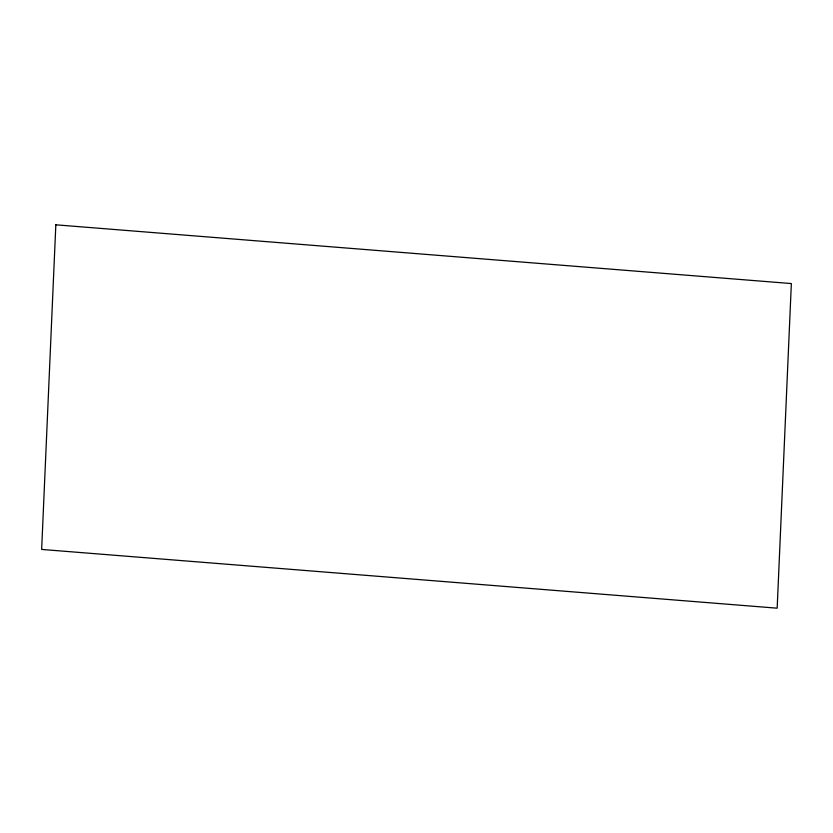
<?xml version="1.0" encoding="UTF-8"?>
<svg xmlns="http://www.w3.org/2000/svg" width="833" height="833" viewBox="0 0 833 833"><rect width="100%" height="100%" fill="white"/><g stroke="black" fill="none" stroke-linecap="round" stroke-linejoin="round"><path stroke-width="1.25" d="M55.832 224.816L41.65 549.436L777.168 608.184L791.35 283.564L55.832 224.816"/></g></svg>
